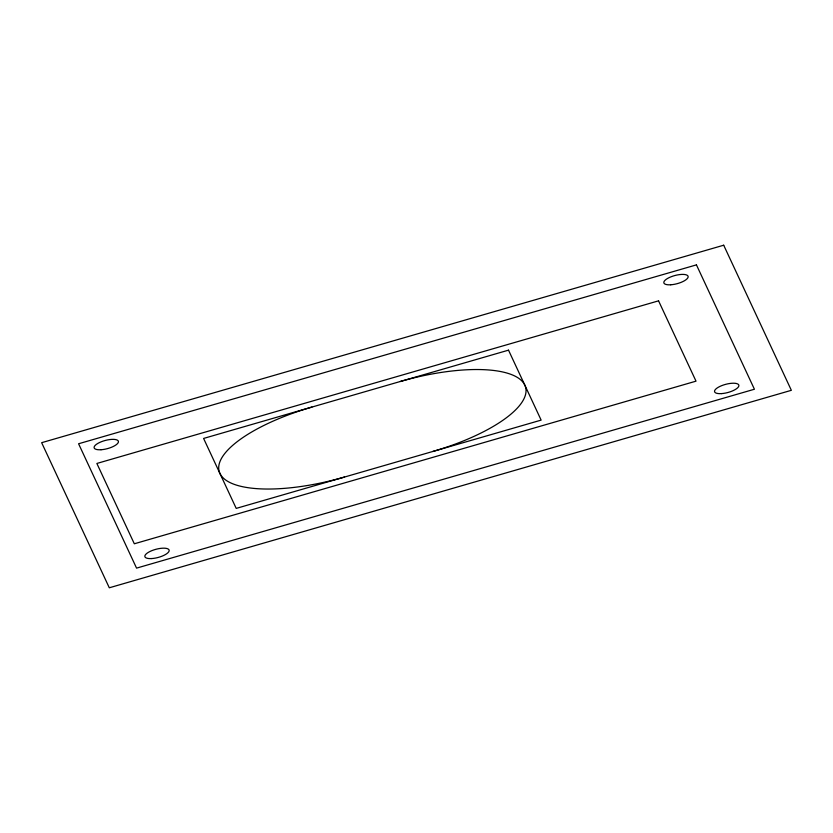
<?xml version="1.0" encoding="UTF-8"?>
<svg xmlns="http://www.w3.org/2000/svg" width="833" height="833" viewBox="0 0 833 833"><rect width="100%" height="100%" fill="white"/><g stroke="black" fill="none" stroke-linecap="round" stroke-linejoin="round"><path stroke-width="1.25" d="M344.539 477.038A112.955 38.079 -15 0 1 219.912 473.415A112.955 38.079 -15 0 1 311.927 407.077M400.194 381.524A112.955 38.079 -15 0 1 524.821 385.138A112.955 38.079 -15 0 1 432.806 451.476M723.7 245.214L41.65 442.687L109.3 587.786L791.35 390.313L723.7 245.214M696.44 264.873L78.583 443.76L136.56 568.127L754.417 389.24L696.44 264.873M658.559 300.838L96.867 463.46L134.321 543.782L696.013 381.16L658.559 300.838M508.515 350.162L203.596 438.439L236.218 508.401L541.138 420.113L508.515 350.162M670.742 284.782A12.547 4.227 -15 0 0 688.12 276.41A12.547 4.227 -15 0 0 669.097 277.639A12.547 4.227 -15 0 0 670.742 284.782M721.482 393.613A12.547 4.227 -15 0 0 738.861 385.242A12.547 4.227 -15 0 0 719.837 386.46A12.547 4.227 -15 0 0 721.482 393.613M101.032 449.737A12.547 4.227 -15 0 0 118.411 441.365A12.547 4.227 -15 0 0 99.387 442.594A12.547 4.227 -15 0 0 101.032 449.737M151.762 558.558A12.547 4.227 -15 0 0 169.141 550.186A12.547 4.227 -15 0 0 150.117 551.415A12.547 4.227 -15 0 0 151.762 558.558"/></g></svg>
